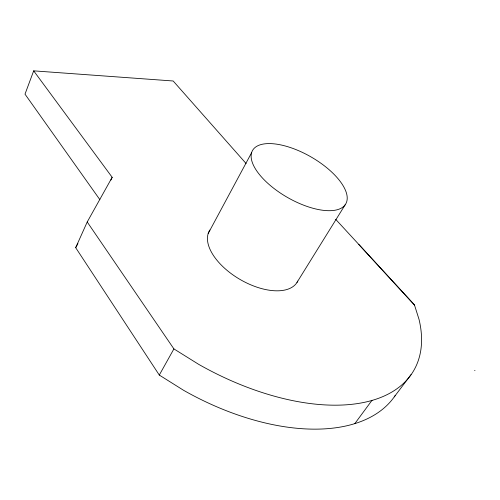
<?xml version="1.0" encoding="UTF-8"?>
<svg xmlns="http://www.w3.org/2000/svg" width="500" height="500" viewBox="0 0 500 500"><rect width="100%" height="100%" fill="white"/><g stroke="black" fill="none" stroke-linecap="round" stroke-linejoin="round"><path stroke-width="0.75" d="M246.106 163.538L173.181 80.994L33.688 70.85L25 94.156L99.85 199.638M395.138 395.606A190.525 106.394 30.5 0 1 183.644 390.337L159.294 375.069L75.681 247.669L87.219 221.981L112.169 177.3L33.688 70.85M110.913 180.069L112.169 177.3M208.188 233.512L251.575 152.756M75.681 247.669L77.931 243.6M159.294 375.069L173.9 348.906L87.219 221.981M345.1 204.887A53.725 23.438 29.8 0 1 264.044 179.688A53.725 23.438 29.8 0 1 288.325 146.881A53.725 23.438 29.8 0 1 345.1 204.887L296.556 283.106A50.856 26.669 30.3 0 1 238.144 278.319A50.856 26.669 30.3 0 1 209.881 230.006M354.812 423.631L372.025 400.3M394.275 396.856L411.037 374.613M474.613 370.662L475 370.55M173.9 348.906L198.787 364.412A193.8 103.238 30.4 0 0 419.031 319.381L414.406 304.781L335.669 219.319M358.75 244.375L414.531 305.169M297.756 281.106A50.856 26.669 30.3 0 1 296.994 282.462"/></g></svg>
